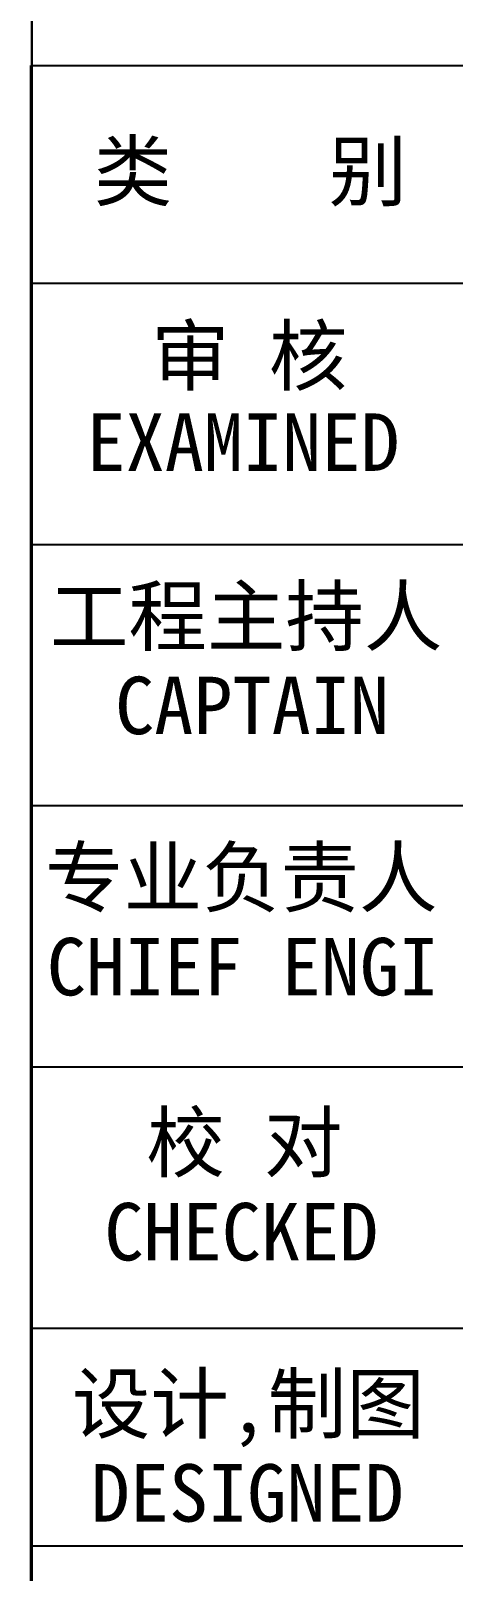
# Model space of a CAD drawing. Extents: x 1680110 to 2520911, y 137232 to 777463.
# Drawn here: x 2414346 to 2416104, y 203944 to 210362 of the extents above; entities that cross this region are included whole.
import ezdxf

# ---------------------------------------------------------------- set-up
doc = ezdxf.new("R2010")
doc.units = 0
doc.header["$LTSCALE"] = 1000
doc.header["$MEASUREMENT"] = 0
doc.layers.add('图框', color=4, linetype='Continuous')
doc.layers.add('玻璃', color=155, linetype='Continuous')
doc.styles.add('宋体', font='')
doc.styles.get('宋体').set_extended_font_data('NSimSun')

msp = doc.modelspace()

# ---------------------------------------------------------------- linework, layer by layer
at = {"layer": '图框', "color": 4}
for p, q in [((2414350.2, 220232.4), (2414350.2, 180232.4)), ((2414350.2, 220232.4), (2414350.2, 180232.4)), ((2414350.2, 180232.4), (2414350.2, 220232.4))]:
    msp.add_line(p, q, dxfattribs=at)
at = {"layer": '图框', "color": 0}
for p, q in [((2414346.1, 210217.4), (2419818.2, 210217.4)), ((2414346.1, 210217.4), (2419818.2, 210217.4)), ((2414346.1, 210217.4), (2419818.2, 210217.4)), ((2414346.1, 200966.3), (2414346.1, 210217.4)), ((2414372.2, 210217.4), (2419818.2, 210217.4)), ((2414372.2, 210217.4), (2419818.2, 210217.4)), ((2414372.2, 210217.4), (2419818.2, 210217.4)), ((2414372.2, 210217.4), (2419818.2, 210217.4)), ((2414372.2, 210217.4), (2419818.2, 210217.4)), ((2414346.1, 209310.4), (2419818.2, 209310.4)), ((2414346.1, 209310.4), (2419818.2, 209310.4)), ((2414346.1, 208222), (2419818.2, 208222)), ((2414346.1, 207133.7), (2419818.2, 207133.7)), ((2414346.1, 206045.3), (2419818.2, 206045.3)), ((2414346.1, 204956.9), (2419818.2, 204956.9)), ((2414346.1, 204050), (2419818.2, 204050)), ((2414346.1, 204050), (2419818.2, 204050))]:
    msp.add_line(p, q, dxfattribs=at)
at = {"layer": '玻璃'}
msp.add_line((2414350.1, 204053.3, -1253.1), (2414350.1, 181112.6, -4167.3), dxfattribs=at)

# ---------------------------------------------------------------- texts
at = {"layer": '图框', "color": 0, "style": '宋体', "width": 1.000001}
for s, p in [('类    别 ', (2414607.7, 209657.2)), ('审 核', (2414847, 208888)), ('EXAMINED ', (2414577.7, 208528.4)), ('工程主持人', (2414425.7, 207803.2)), ('CAPTAIN', (2414696.6, 207431.3)), ('专业负责人', (2414405.3, 206714.9)), ('CHIEF ENGI', (2414412.4, 206343)), ('校 对', (2414826.6, 205610.6)), ('CHECKED  ', (2414651.9, 205238.7)), ('设计,制图', (2414516.8, 204522.2)), ('DESIGNED ', (2414595.1, 204150.4))]:
    msp.add_text(s, height=239.44, dxfattribs=at).set_placement(p)

doc.saveas('drawing.dxf')
